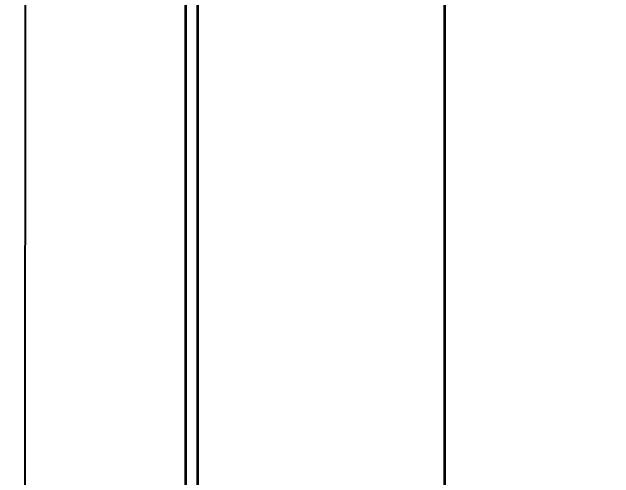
# Model space of a CAD drawing. Header units: millimetres. Extents: x 101 to 3000, y 150 to 4305.
# Drawn here: x 806.1873 to 806.675, y 3148.3111 to 3148.6887 of the extents above; entities that cross this region are included whole.
import ezdxf

# ---------------------------------------------------------------- set-up
doc = ezdxf.new("R2010")
doc.units = ezdxf.units.MM
doc.header["$LTSCALE"] = 15
for name, color, linetype, lineweight in [('_Sichtbarkanten', 7, 'Continuous', 25), ('Bemaßung (ISO)', 7, 'Continuous', 25), ('Sichtbar schmal (ISO)', 7, 'Continuous', 35)]:
    doc.layers.add(name, color=color, linetype=linetype, lineweight=lineweight)
doc.styles.add('Notiztext (DIN)', font='verdana.ttf')
doc.dimstyles.new('Standard (DIN)', dxfattribs={"dimscale": 15, "dimtxt": 2.5, "dimasz": 2.5, "dimexe": 2, "dimexo": 4, "dimgap": 0.5, "dimtad": 1, "dimdec": 1, "dimrnd": 1e-08, "dimtxsty": 'Notiztext (DIN)', "dimcen": 0.09, "dimclrd": 256, "dimclre": 256, "dimclrt": 256, "dimadec": 0, "dimazin": 2, "dimtfac": 1, "dimtmove": 0, "dimatfit": 3, "dimfxl": 0, "dimtolj": 1, "dimtzin": 0, "dimlwd": -1, "dimlwe": -1, "dimarcsym": 0})

# ---------------------------------------------------------------- blocks, each defined once
blk = doc.blocks.new('*D76')
at = {"layer": 'Bemaßung (ISO)', "transparency": 16777216}
for p, q in [((711.63374, 3560.50478), (484.35451, 3560.50478)), ((514.35451, 3523.00478), (514.35451, 3148.00645)), ((746.67429, 3110.50645), (484.35451, 3110.50645))]:
    blk.add_line(p, q, dxfattribs=at)
for points in [[(508.10451, 3523.00478), (520.60451, 3523.00478), (514.35451, 3560.50478)], [(508.10451, 3148.00645), (520.60451, 3148.00645), (514.35451, 3110.50645)]]:
    blk.add_solid(points, dxfattribs=at)
at = {"layer": 'Defpoints', "color": 0, "transparency": 16777216}
for p in [(771.63374, 3560.50478), (514.35451, 3110.50645), (806.67429, 3110.50645)]:
    blk.add_point(p, dxfattribs=at)
at = {"layer": 'Bemaßung (ISO)', "transparency": 16777216, "insert": (467.81824, 3288.9895), "char_height": 37.5, "attachment_point": 1, "rotation": 90, "style": 'Notiztext (DIN)'}
blk.add_mtext('\\A1;450', dxfattribs=at)
blk = doc.blocks.new('*D78')
at = {"layer": 'Bemaßung (ISO)', "transparency": 16777216}
for p, q in [((746.79208, 3510.49613), (626.79208, 3510.49613)), ((656.79208, 2748.01343), (656.79208, 3472.99613)), ((746.79208, 2710.51343), (626.79208, 2710.51343))]:
    blk.add_line(p, q, dxfattribs=at)
for points in [[(650.54208, 3472.99613), (663.04208, 3472.99613), (656.79208, 3510.49613)], [(650.54208, 2748.01343), (663.04208, 2748.01343), (656.79208, 2710.51343)]]:
    blk.add_solid(points, dxfattribs=at)
at = {"layer": 'Defpoints', "color": 0, "transparency": 16777216}
for p in [(656.79208, 3510.49613), (806.79208, 3510.49613), (806.79208, 2710.51343)]:
    blk.add_point(p, dxfattribs=at)
at = {"layer": 'Bemaßung (ISO)', "transparency": 16777216, "insert": (610.07952, 3070.20906), "char_height": 37.5, "attachment_point": 1, "rotation": 90, "style": 'Notiztext (DIN)'}
blk.add_mtext('\\A1;800', dxfattribs=at)

msp = doc.modelspace()

# ---------------------------------------------------------------- linework, layer by layer
at = {"layer": '_Sichtbarkanten'}
msp.add_line((806.1981, 3150.84634), (806.19298, 3110.50478), dxfattribs=at)
at = {"layer": 'Sichtbar schmal (ISO)'}
for p, q in [((806.3279, 3148.75077), (806.3279, 3110.50478)), ((806.33763, 3148.75078), (806.33762, 3143.90952)), ((806.53759, 3148.74906), (806.53759, 3143.90781))]:
    msp.add_line(p, q, dxfattribs=at)
msp.add_ellipse((831.78374, 3141.2075), major_axis=(25.38466, 0.5274), ratio=0.999999, start_param=0.085781, end_param=3.014265, dxfattribs=at)

# ---------------------------------------------------------------- dimensions: what is measured, and where the dimension line sits
at = {"layer": 'Bemaßung (ISO)'}
for base, p1, p2, picture, middle in [((514.35451, 3110.50645), (771.63374, 3560.50478), (806.67429, 3110.50645), '*D76', (514.35451, 3335.50561)), ((656.79208, 3510.49613), (806.79208, 2710.51343), (806.79208, 3510.49613), '*D78', (656.79208, 3116.15852))]:
    dim = msp.add_linear_dim(base=base, p1=p1, p2=p2, angle=90, dimstyle='Standard (DIN)', override={"dimdec": 1, "dimtp": 0, "dimtm": 0, "dimtdec": 2, "dimtofl": 0, "dimatfit": 1}, dxfattribs=at)
    dim.commit()
    dim.dimension.update_dxf_attribs({"geometry": picture, "text_midpoint": middle, "dimtype": 160})

doc.saveas('drawing.dxf')
